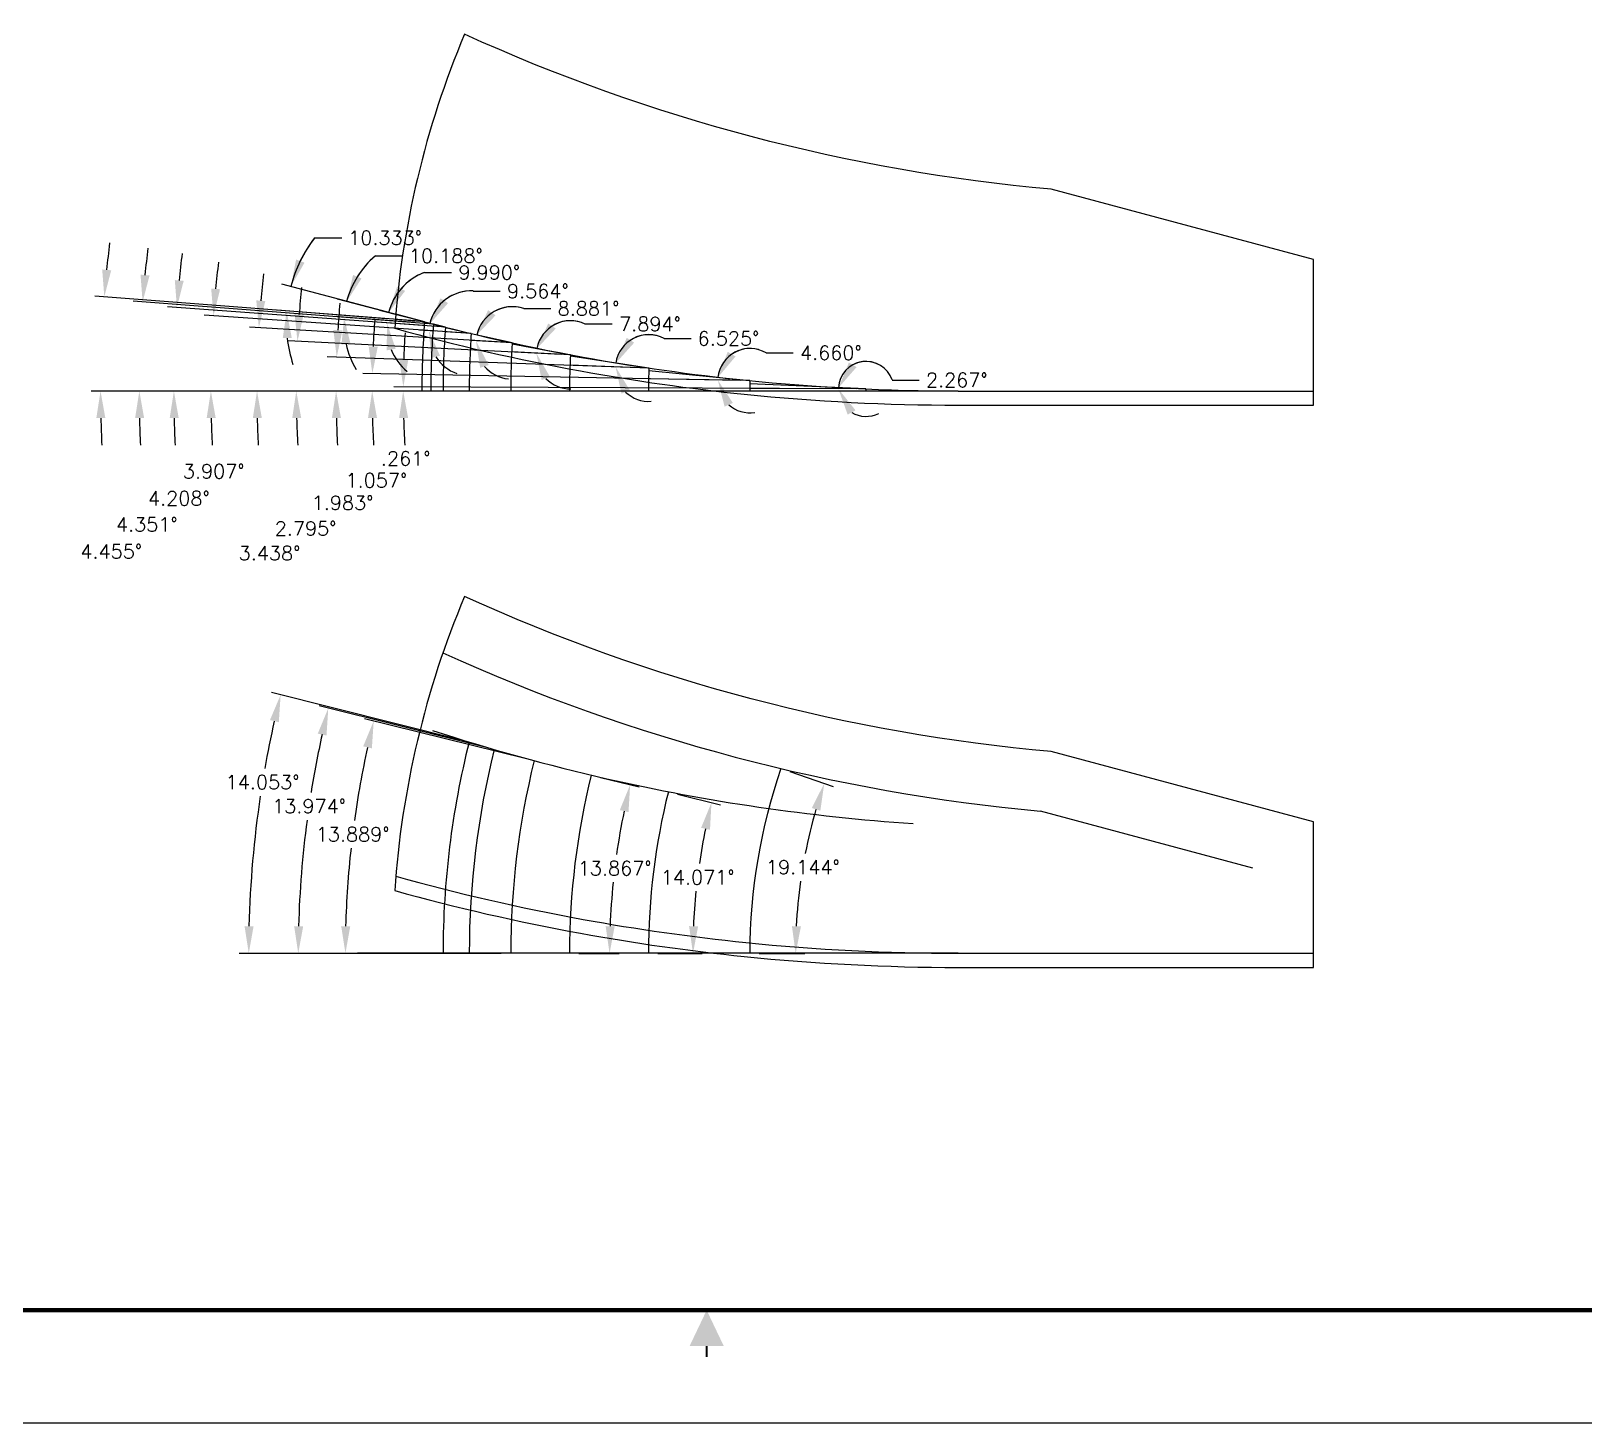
# Model space of a CAD drawing. Header units: inches. Extents: x -34 to 55.4, y 0 to 22.
# Drawn here: x -21.49 to -11.16, y 0 to 9.26 of the extents above; entities that cross this region are included whole.
import ezdxf
from ezdxf.enums import TextEntityAlignment as Align

# ---------------------------------------------------------------- set-up
doc = ezdxf.new("R2010")
doc.units = ezdxf.units.IN
doc.header["$MEASUREMENT"] = 0
doc.header["$PDMODE"] = 35
doc.layers.get('Defpoints').update_dxf_attribs({"color": 10})
for name, color, linetype in [('Dims', 4, 'Continuous'), ('TEXT', 3, 'Continuous'), ('Title Block', 7, 'Continuous')]:
    doc.layers.add(name, color=color, linetype=linetype)
doc.styles.add('RomanD', font='romand.shx', dxfattribs={"width": 0.9})
doc.styles.add('RomanS', font='romans')
doc.dimstyles.new('Copy of Standard', dxfattribs={"dimtxt": 0.094, "dimasz": 0.18, "dimexe": 0.0625, "dimexo": 0.0625, "dimgap": 0.045, "dimtad": 0, "dimtih": 1, "dimtoh": 1, "dimdec": 4, "dimzin": 4, "dimdsep": 46, "dimtxsty": 'RomanS', "dimcen": 0.09, "dimadec": 3, "dimazin": 1, "dimtfac": 1, "dimtdec": 4, "dimtofl": 0, "dimtmove": 0, "dimatfit": 1, "dimfxl": 1, "dimtolj": 1, "dimtzin": 0, "dimarcsym": 0})

# ---------------------------------------------------------------- blocks, each defined once
blk = doc.blocks.new('*D93')
at = {"layer": 'Defpoints', "color": 0, "transparency": 16777216}
for p in [(-16.506, 4.354), (-16.323, 3.885), (-16.713, 3.124), (-12.965, 3.124)]:
    blk.add_point(p, dxfattribs=at)
at = {"layer": 'Dims', "color": 0, "lineweight": -2, "transparency": 16777216}
for p, q in [((-16.447, 4.333), (-16.159, 4.233)), ((-16.651, 3.124), (-16.346, 3.124))]:
    blk.add_line(p, q, dxfattribs=at)
for start, end in [(163.8516, 168.8721), (171.9772, 177.0047)]:
    blk.add_arc((-12.965, 3.124), 3.444, start, end, dxfattribs=at)
at = {"layer": 'Dims', "color": 0, "transparency": 16777216}
for points in [[(-16.301, 4.091), (-16.244, 4.073), (-16.218, 4.254)], [(-16.373, 3.304), (-16.433, 3.305), (-16.408, 3.124)]]:
    blk.add_solid(points, dxfattribs=at)
at = {"layer": 'Dims', "color": 0, "transparency": 16777216, "insert": (-16.36, 3.697), "char_height": 0.094, "attachment_point": 5, "style": 'RomanS'}
blk.add_mtext('\\A1;19.144°', dxfattribs=at)
blk = doc.blocks.new('*D94')
at = {"layer": 'Defpoints', "color": 0, "transparency": 16777216}
for p in [(-17.255, 4.2), (-17.036, 3.797), (-17.387, 3.124), (-12.965, 3.124)]:
    blk.add_point(p, dxfattribs=at)
at = {"layer": 'Dims', "color": 0, "lineweight": -2, "transparency": 16777216}
for p, q in [((-17.194, 4.184), (-16.907, 4.113)), ((-17.325, 3.124), (-17.029, 3.124))]:
    blk.add_line(p, q, dxfattribs=at)
for start, end in [(168.4287, 171.6758), (174.2501, 177.5007)]:
    blk.add_arc((-12.965, 3.124), 4.127, start, end, dxfattribs=at)
at = {"layer": 'Dims', "color": 0, "transparency": 16777216}
for points in [[(-17.037, 3.959), (-16.978, 3.946), (-16.968, 4.128)], [(-17.057, 3.304), (-17.117, 3.305), (-17.091, 3.124)]]:
    blk.add_solid(points, dxfattribs=at)
at = {"layer": 'Dims', "color": 0, "transparency": 16777216, "insert": (-17.06, 3.63), "char_height": 0.094, "attachment_point": 5, "style": 'RomanS'}
blk.add_mtext('\\A1;14.071°', dxfattribs=at)
blk = doc.blocks.new('*D95')
at = {"layer": 'Defpoints', "color": 0, "transparency": 16777216}
for p in [(-17.768, 4.31), (-17.585, 3.876), (-17.912, 3.124), (-12.965, 3.124)]:
    blk.add_point(p, dxfattribs=at)
at = {"layer": 'Dims', "color": 0, "lineweight": -2, "transparency": 16777216}
for p, q in [((-17.707, 4.295), (-17.449, 4.231)), ((-17.85, 3.124), (-17.583, 3.124))]:
    blk.add_line(p, q, dxfattribs=at)
for start, end in [(168.3361, 171.9307), (174.1995, 177.7968)]:
    blk.add_arc((-12.965, 3.124), 4.681, start, end, dxfattribs=at)
at = {"layer": 'Dims', "color": 0, "transparency": 16777216}
for points in [[(-17.578, 4.077), (-17.52, 4.064), (-17.509, 4.246)], [(-17.612, 3.304), (-17.672, 3.305), (-17.646, 3.124)]]:
    blk.add_solid(points, dxfattribs=at)
at = {"layer": 'Dims', "color": 0, "transparency": 16777216, "insert": (-17.612, 3.69), "char_height": 0.094, "attachment_point": 5, "style": 'RomanS'}
blk.add_mtext('\\A1;13.867°', dxfattribs=at)
blk = doc.blocks.new('*D96')
at = {"layer": 'Defpoints', "color": 0, "transparency": 16777216}
for p in [(-18.148, 4.406), (-19.382, 3.644), (-18.304, 3.124), (-12.965, 3.124)]:
    blk.add_point(p, dxfattribs=at)
at = {"layer": 'Dims', "color": 0, "lineweight": -2, "transparency": 16777216}
for p, q in [((-18.208, 4.421), (-19.276, 4.685)), ((-18.366, 3.124), (-19.466, 3.124))]:
    blk.add_line(p, q, dxfattribs=at)
for start, end in [(167.7132, 172.1156), (173.7655, 178.3982)]:
    blk.add_arc((-12.965, 3.124), 6.439, start, end, dxfattribs=at)
at = {"layer": 'Dims', "color": 0, "transparency": 16777216}
for points in [[(-19.285, 4.501), (-19.227, 4.488), (-19.215, 4.67)], [(-19.371, 3.304), (-19.431, 3.305), (-19.403, 3.124)]]:
    blk.add_solid(points, dxfattribs=at)
at = {"layer": 'Dims', "color": 0, "transparency": 16777216, "insert": (-19.355, 3.916), "char_height": 0.094, "attachment_point": 5, "style": 'RomanS'}
blk.add_mtext('\\A1;13.889°', dxfattribs=at)
blk = doc.blocks.new('*D97')
at = {"layer": 'Defpoints', "color": 0, "transparency": 16777216}
for p in [(-18.413, 4.48), (-19.694, 3.673), (-18.579, 3.124), (-12.965, 3.124)]:
    blk.add_point(p, dxfattribs=at)
at = {"layer": 'Dims', "color": 0, "lineweight": -2, "transparency": 16777216}
for p, q in [((-18.474, 4.495), (-19.578, 4.77)), ((-18.642, 3.124), (-19.779, 3.124))]:
    blk.add_line(p, q, dxfattribs=at)
for start, end in [(167.5539, 170.8765), (172.4546, 178.4725)]:
    blk.add_arc((-12.965, 3.124), 6.752, start, end, dxfattribs=at)
at = {"layer": 'Dims', "color": 0, "transparency": 16777216}
for points in [[(-19.587, 4.586), (-19.529, 4.573), (-19.517, 4.755)], [(-19.684, 3.304), (-19.744, 3.305), (-19.717, 3.124)]]:
    blk.add_solid(points, dxfattribs=at)
at = {"layer": 'Dims', "color": 0, "transparency": 16777216, "insert": (-19.645, 4.103), "char_height": 0.094, "attachment_point": 5, "style": 'RomanS'}
blk.add_mtext('\\A1;13.974°', dxfattribs=at)
blk = doc.blocks.new('*D98')
at = {"layer": 'Defpoints', "color": 0, "transparency": 16777216}
for p in [(-18.58, 4.53), (-20.022, 3.703), (-18.754, 3.124), (-12.965, 3.124)]:
    blk.add_point(p, dxfattribs=at)
at = {"layer": 'Dims', "color": 0, "lineweight": -2, "transparency": 16777216}
for p, q in [((-18.641, 4.545), (-19.895, 4.859)), ((-18.816, 3.124), (-20.109, 3.124))]:
    blk.add_line(p, q, dxfattribs=at)
for start, end in [(167.4036, 169.9913), (171.4997, 178.5436)]:
    blk.add_arc((-12.965, 3.124), 7.082, start, end, dxfattribs=at)
at = {"layer": 'Dims', "color": 0, "transparency": 16777216}
for points in [[(-19.905, 4.676), (-19.846, 4.662), (-19.834, 4.844)], [(-20.014, 3.304), (-20.074, 3.305), (-20.046, 3.124)]]:
    blk.add_solid(points, dxfattribs=at)
at = {"layer": 'Dims', "color": 0, "transparency": 16777216, "insert": (-19.954, 4.263), "char_height": 0.094, "attachment_point": 5, "style": 'RomanS'}
blk.add_mtext('\\A1;14.053°', dxfattribs=at)
blk = doc.blocks.new('*D125')
at = {"layer": 'Defpoints', "color": 0, "transparency": 16777216}
for p in [(-16.713, 6.913), (-16.713, 6.882), (-16.124, 6.882), (-15.94, 6.879), (-15.94, 6.879)]:
    blk.add_point(p, dxfattribs=at)
at = {"layer": 'Dims', "color": 0, "lineweight": -2, "transparency": 16777216}
blk.add_line((-15.767, 6.938), (-15.587, 6.938), dxfattribs=at)
for start, end in [(19.0645, 177.4721), (59.8073, 118.6397), (238.5718, 297.4042)]:
    blk.add_arc((-15.94, 6.879), 0.183, start, end, dxfattribs=at)
at = {"layer": 'Dims', "color": 0, "transparency": 16777216}
for points in [[(-16.003, 7.024), (-16.054, 7.055), (-16.123, 6.887)], [(-16.062, 6.708), (-16.01, 6.737), (-16.124, 6.879)]]:
    blk.add_solid(points, dxfattribs=at)
at = {"layer": 'Dims', "color": 0, "transparency": 16777216, "insert": (-15.336, 6.938), "char_height": 0.094, "attachment_point": 5, "style": 'RomanS'}
blk.add_mtext('\\A1;2.267°', dxfattribs=at)
blk = doc.blocks.new('*D126')
at = {"layer": 'Defpoints', "color": 0, "transparency": 16777216}
for p in [(-17.387, 6.947), (-17.385, 7.002), (-16.926, 6.944), (-16.712, 6.934), (-16.712, 6.934)]:
    blk.add_point(p, dxfattribs=at)
at = {"layer": 'Dims', "color": 0, "lineweight": -2, "transparency": 16777216}
blk.add_line((-16.605, 7.119), (-16.425, 7.119), dxfattribs=at)
for start, end in [(59.805, 174.283), (74.8265, 124.5548), (228.6709, 278.3991)]:
    blk.add_arc((-16.712, 6.934), 0.214, start, end, dxfattribs=at)
at = {"layer": 'Dims', "color": 0, "transparency": 16777216}
for points in [[(-16.808, 7.095), (-16.86, 7.126), (-16.925, 6.956)], [(-16.881, 6.761), (-16.826, 6.786), (-16.926, 6.938)]]:
    blk.add_solid(points, dxfattribs=at)
at = {"layer": 'Dims', "color": 0, "transparency": 16777216, "insert": (-16.174, 7.119), "char_height": 0.094, "attachment_point": 5, "style": 'RomanS'}
blk.add_mtext('\\A1;4.660°', dxfattribs=at)
blk = doc.blocks.new('*D127')
at = {"layer": 'Defpoints', "color": 0, "transparency": 16777216}
for p in [(-17.909, 7.036), (-17.907, 7.096), (-17.606, 7.034), (-17.385, 7.018), (-17.385, 7.018)]:
    blk.add_point(p, dxfattribs=at)
at = {"layer": 'Dims', "color": 0, "lineweight": -2, "transparency": 16777216}
blk.add_line((-17.283, 7.215), (-17.103, 7.215), dxfattribs=at)
for start, end in [(62.8226, 171.4913), (75.6217, 123.5565), (225.9515, 273.8862)]:
    blk.add_arc((-17.385, 7.018), 0.222, start, end, dxfattribs=at)
at = {"layer": 'Dims', "color": 0, "transparency": 16777216}
for points in [[(-17.482, 7.187), (-17.532, 7.219), (-17.604, 7.051)], [(-17.567, 6.848), (-17.511, 6.87), (-17.606, 7.026)]]:
    blk.add_solid(points, dxfattribs=at)
at = {"layer": 'Dims', "color": 0, "transparency": 16777216, "insert": (-16.855, 7.215), "char_height": 0.094, "attachment_point": 5, "style": 'RomanS'}
blk.add_mtext('\\A1;6.525°', dxfattribs=at)
blk = doc.blocks.new('*D128')
at = {"layer": 'Defpoints', "color": 0, "transparency": 16777216}
for p in [(-18.294, 7.18), (-18.132, 7.128), (-18.297, 7.125), (-17.906, 7.106), (-17.906, 7.106)]:
    blk.add_point(p, dxfattribs=at)
at = {"layer": 'Dims', "color": 0, "lineweight": -2, "transparency": 16777216}
blk.add_line((-17.808, 7.311), (-17.628, 7.311), dxfattribs=at)
for start, end in [(64.3611, 169.3108), (75.8618, 122.5863), (223.9291, 270.6536)]:
    blk.add_arc((-17.906, 7.106), 0.227, start, end, dxfattribs=at)
at = {"layer": 'Dims', "color": 0, "transparency": 16777216}
for points in [[(-18.004, 7.281), (-18.054, 7.314), (-18.129, 7.148)], [(-18.098, 6.938), (-18.042, 6.959), (-18.133, 7.117)]]:
    blk.add_solid(points, dxfattribs=at)
at = {"layer": 'Dims', "color": 0, "transparency": 16777216, "insert": (-17.377, 7.311), "char_height": 0.094, "attachment_point": 5, "style": 'RomanS'}
blk.add_mtext('\\A1;7.894°', dxfattribs=at)
blk = doc.blocks.new('*D129')
at = {"layer": 'Defpoints', "color": 0, "transparency": 16777216}
for p in [(-18.567, 7.245), (-18.569, 7.202), (-18.534, 7.212), (-18.294, 7.185), (-18.294, 7.185)]:
    blk.add_point(p, dxfattribs=at)
at = {"layer": 'Dims', "color": 0, "lineweight": -2, "transparency": 16777216}
blk.add_line((-18.217, 7.414), (-18.037, 7.414), dxfattribs=at)
for start, end in [(71.2812, 167.6809), (80.1429, 123.9119), (220.3308, 264.0999)]:
    blk.add_arc((-18.294, 7.185), 0.241, start, end, dxfattribs=at)
at = {"layer": 'Dims', "color": 0, "transparency": 16777216}
for points in [[(-18.404, 7.369), (-18.454, 7.403), (-18.53, 7.237)], [(-18.507, 7.02), (-18.45, 7.038), (-18.535, 7.2)]]:
    blk.add_solid(points, dxfattribs=at)
at = {"layer": 'Dims', "color": 0, "transparency": 16777216, "insert": (-17.786, 7.414), "char_height": 0.094, "attachment_point": 5, "style": 'RomanS'}
blk.add_mtext('\\A1;8.881°', dxfattribs=at)
blk = doc.blocks.new('*D130')
at = {"layer": 'Defpoints', "color": 0, "transparency": 16777216}
for p in [(-18.847, 7.283), (-18.74, 7.259), (-18.738, 7.289), (-18.566, 7.248), (-18.566, 7.248)]:
    blk.add_point(p, dxfattribs=at)
at = {"layer": 'Dims', "color": 0, "lineweight": -2, "transparency": 16777216}
for p, q in [((-18.554, 7.53), (-18.374, 7.53)), ((-18.803, 7.264), (-18.911, 7.271)), ((-18.799, 7.303), (-18.902, 7.328))]:
    blk.add_line(p, q, dxfattribs=at)
for start, end in [(87.4429, 166.5299), (92.2816, 129.4058), (213.2176, 250.3417)]:
    blk.add_arc((-18.566, 7.248), 0.283, start, end, dxfattribs=at)
at = {"layer": 'Dims', "color": 0, "transparency": 16777216}
for points in [[(-18.72, 7.45), (-18.771, 7.482), (-18.841, 7.313)], [(-18.832, 7.085), (-18.774, 7.1), (-18.848, 7.267)]]:
    blk.add_solid(points, dxfattribs=at)
at = {"layer": 'Dims', "color": 0, "transparency": 16777216, "insert": (-18.123, 7.53), "char_height": 0.094, "attachment_point": 5, "style": 'RomanS'}
blk.add_mtext('\\A1;9.564°', dxfattribs=at)
blk = doc.blocks.new('*D131')
at = {"layer": 'Defpoints', "color": 0, "transparency": 16777216}
for p in [(-19.125, 7.341), (-18.819, 7.296), (-18.818, 7.31), (-18.738, 7.29), (-18.738, 7.29)]:
    blk.add_point(p, dxfattribs=at)
at = {"layer": 'Dims', "color": 0, "lineweight": -2, "transparency": 16777216}
for p, q in [((-18.877, 7.654), (-18.697, 7.654)), ((-18.879, 7.325), (-19.177, 7.401)), ((-18.882, 7.3), (-19.189, 7.323))]:
    blk.add_line(p, q, dxfattribs=at)
for start, end in [(110.8472, 165.8014), (112.4489, 139.1252), (202.468, 229.1442)]:
    blk.add_arc((-18.738, 7.29), 0.39, start, end, dxfattribs=at)
at = {"layer": 'Dims', "color": 0, "transparency": 16777216}
for points in [[(-19.006, 7.531), (-19.06, 7.559), (-19.116, 7.386)], [(-19.128, 7.136), (-19.069, 7.146), (-19.127, 7.319)]]:
    blk.add_solid(points, dxfattribs=at)
at = {"layer": 'Dims', "color": 0, "transparency": 16777216, "insert": (-18.446, 7.654), "char_height": 0.094, "attachment_point": 5, "style": 'RomanS'}
blk.add_mtext('\\A1;9.990°', dxfattribs=at)
blk = doc.blocks.new('*D132')
at = {"layer": 'Defpoints', "color": 0, "transparency": 16777216}
for p in [(-19.409, 7.391), (-18.877, 7.326), (-18.877, 7.315), (-18.818, 7.31), (-18.818, 7.31)]:
    blk.add_point(p, dxfattribs=at)
at = {"layer": 'Dims', "color": 0, "lineweight": -2, "transparency": 16777216}
for p, q in [((-19.204, 7.765), (-19.024, 7.765)), ((-18.937, 7.341), (-19.456, 7.476)), ((-18.94, 7.32), (-19.475, 7.36))]:
    blk.add_line(p, q, dxfattribs=at)
for start, end in [(130.3033, 165.4609), (130.7194, 148.0902), (193.0202, 210.391)]:
    blk.add_arc((-18.818, 7.31), 0.596, start, end, dxfattribs=at)
at = {"layer": 'Dims', "color": 0, "transparency": 16777216}
for points in [[(-19.296, 7.614), (-19.352, 7.637), (-19.395, 7.46)], [(-19.429, 7.174), (-19.369, 7.178), (-19.412, 7.356)]]:
    blk.add_solid(points, dxfattribs=at)
at = {"layer": 'Dims', "color": 0, "transparency": 16777216, "insert": (-18.735, 7.765), "char_height": 0.094, "attachment_point": 5, "style": 'RomanS'}
blk.add_mtext('\\A1;10.188°', dxfattribs=at)
blk = doc.blocks.new('*D133')
at = {"layer": 'Defpoints', "color": 0, "transparency": 16777216}
for p in [(-19.788, 7.452), (-19.071, 7.341), (-19.068, 7.376), (-18.877, 7.326), (-18.877, 7.326)]:
    blk.add_point(p, dxfattribs=at)
at = {"layer": 'Dims', "color": 0, "lineweight": -2, "transparency": 16777216}
for p, q in [((-19.608, 7.884), (-19.428, 7.884)), ((-19.129, 7.392), (-19.826, 7.576)), ((-19.133, 7.346), (-19.856, 7.402))]:
    blk.add_line(p, q, dxfattribs=at)
for start, end in [(142.643, 165.2117), (142.7527, 153.9822), (186.7742, 198.0037)]:
    blk.add_arc((-18.877, 7.326), 0.92, start, end, dxfattribs=at)
at = {"layer": 'Dims', "color": 0, "transparency": 16777216}
for points in [[(-19.675, 7.719), (-19.731, 7.74), (-19.766, 7.561)], [(-19.82, 7.217), (-19.76, 7.218), (-19.794, 7.397)]]:
    blk.add_solid(points, dxfattribs=at)
at = {"layer": 'Dims', "color": 0, "transparency": 16777216, "insert": (-19.139, 7.884), "char_height": 0.094, "attachment_point": 5, "style": 'RomanS'}
blk.add_mtext('\\A1;10.333°', dxfattribs=at)
blk = doc.blocks.new('*D134')
at = {"layer": 'Defpoints', "color": 0, "transparency": 16777216}
for p in [(-21.021, 7.283), (-18.877, 7.326), (-18.895, 6.865), (-12.965, 6.865)]:
    blk.add_point(p, dxfattribs=at)
at = {"layer": 'Dims', "color": 0, "lineweight": -2, "transparency": 16777216}
for p, q in [((-18.939, 7.331), (-21.07, 7.497)), ((-18.957, 6.865), (-21.094, 6.865))]:
    blk.add_line(p, q, dxfattribs=at)
for start, end in [(172.9879, 174.2663), (181.2785, 182.5569)]:
    blk.add_arc((-12.965, 6.865), 8.067, start, end, dxfattribs=at)
at = {"layer": 'Dims', "color": 0, "transparency": 16777216}
for points in [[(-20.961, 7.668), (-21.021, 7.674), (-21.007, 7.492)], [(-21.06, 6.685), (-21, 6.685), (-21.032, 6.865)]]:
    blk.add_solid(points, dxfattribs=at)
at = {"layer": 'Dims', "color": 0, "transparency": 16777216, "insert": (-20.961, 5.798), "char_height": 0.094, "attachment_point": 5, "style": 'RomanS'}
blk.add_mtext('\\A1;4.455°', dxfattribs=at)
blk = doc.blocks.new('*D135')
at = {"layer": 'Defpoints', "color": 0, "transparency": 16777216}
for p in [(-20.764, 7.26), (-18.818, 7.31), (-18.835, 6.865), (-12.965, 6.865)]:
    blk.add_point(p, dxfattribs=at)
at = {"layer": 'Dims', "color": 0, "lineweight": -2, "transparency": 16777216}
for p, q in [((-18.88, 7.315), (-20.814, 7.462)), ((-18.898, 6.865), (-20.837, 6.865))]:
    blk.add_line(p, q, dxfattribs=at)
for start, end in [(173.0082, 174.3288), (181.3206, 182.6412)]:
    blk.add_arc((-12.965, 6.865), 7.81, start, end, dxfattribs=at)
at = {"layer": 'Dims', "color": 0, "transparency": 16777216}
for points in [[(-20.706, 7.634), (-20.766, 7.639), (-20.752, 7.458)], [(-20.802, 6.685), (-20.742, 6.685), (-20.774, 6.865)]]:
    blk.add_solid(points, dxfattribs=at)
at = {"layer": 'Dims', "color": 0, "transparency": 16777216, "insert": (-20.724, 5.977), "char_height": 0.094, "attachment_point": 5, "style": 'RomanS'}
blk.add_mtext('\\A1;4.351°', dxfattribs=at)
blk = doc.blocks.new('*D136')
at = {"layer": 'Defpoints', "color": 0, "transparency": 16777216}
for p in [(-18.566, 7.248), (-20.29, 7.198), (-18.579, 6.865), (-12.965, 6.865)]:
    blk.add_point(p, dxfattribs=at)
at = {"layer": 'Dims', "color": 0, "lineweight": -2, "transparency": 16777216}
for p, q in [((-18.629, 7.252), (-20.343, 7.369)), ((-18.642, 6.865), (-20.361, 6.865))]:
    blk.add_line(p, q, dxfattribs=at)
for start, end in [(173.2807, 174.6871), (181.4064, 182.8127)]:
    blk.add_arc((-12.965, 6.865), 7.333, start, end, dxfattribs=at)
at = {"layer": 'Dims', "color": 0, "transparency": 16777216}
for points in [[(-20.237, 7.542), (-20.296, 7.547), (-20.281, 7.365)], [(-20.326, 6.685), (-20.266, 6.685), (-20.298, 6.865)]]:
    blk.add_solid(points, dxfattribs=at)
at = {"layer": 'Dims', "color": 0, "transparency": 16777216, "insert": (-20.279, 6.331), "char_height": 0.094, "attachment_point": 5, "style": 'RomanS'}
blk.add_mtext('\\A1;3.907°', dxfattribs=at)
blk = doc.blocks.new('*D137')
at = {"layer": 'Defpoints', "color": 0, "transparency": 16777216}
for p in [(-19.986, 7.146), (-18.294, 7.185), (-18.304, 6.865), (-12.965, 6.865)]:
    blk.add_point(p, dxfattribs=at)
at = {"layer": 'Dims', "color": 0, "lineweight": -2, "transparency": 16777216}
for p, q in [((-18.356, 7.189), (-20.041, 7.29)), ((-18.366, 6.865), (-20.054, 6.865))]:
    blk.add_line(p, q, dxfattribs=at)
for start, end in [(173.6263, 175.0941), (181.4677, 182.9354)]:
    blk.add_arc((-12.965, 6.865), 7.027, start, end, dxfattribs=at)
at = {"layer": 'Dims', "color": 0, "transparency": 16777216}
for points in [[(-19.936, 7.464), (-19.996, 7.468), (-19.979, 7.286)], [(-20.019, 6.685), (-19.959, 6.685), (-19.991, 6.865)]]:
    blk.add_solid(points, dxfattribs=at)
at = {"layer": 'Dims', "color": 0, "transparency": 16777216, "insert": (-19.908, 5.786), "char_height": 0.094, "attachment_point": 5, "style": 'RomanS'}
blk.add_mtext('\\A1;3.438°', dxfattribs=at)
blk = doc.blocks.new('*D138')
at = {"layer": 'Defpoints', "color": 0, "transparency": 16777216}
for p in [(-19.726, 7.085), (-17.906, 7.106), (-17.912, 6.865), (-12.965, 6.865)]:
    blk.add_point(p, dxfattribs=at)
at = {"layer": 'Dims', "color": 0, "lineweight": -2, "transparency": 16777216}
for p, q in [((-17.969, 7.109), (-19.784, 7.198)), ((-17.975, 6.865), (-19.792, 6.865))]:
    blk.add_line(p, q, dxfattribs=at)
for start, end in [(174.1556, 175.6801), (181.5245, 183.049)]:
    blk.add_arc((-12.965, 6.865), 6.765, start, end, dxfattribs=at)
at = {"layer": 'Dims', "color": 0, "transparency": 16777216}
for points in [[(-19.681, 7.373), (-19.741, 7.377), (-19.722, 7.195)], [(-19.757, 6.685), (-19.697, 6.685), (-19.73, 6.865)]]:
    blk.add_solid(points, dxfattribs=at)
at = {"layer": 'Dims', "color": 0, "transparency": 16777216, "insert": (-19.668, 5.951), "char_height": 0.094, "attachment_point": 5, "style": 'RomanS'}
blk.add_mtext('\\A1;2.795°', dxfattribs=at)
blk = doc.blocks.new('*D139')
at = {"layer": 'Defpoints', "color": 0, "transparency": 16777216}
for p in [(-19.463, 7.015), (-17.385, 7.018), (-17.387, 6.865), (-12.965, 6.865)]:
    blk.add_point(p, dxfattribs=at)
at = {"layer": 'Dims', "color": 0, "lineweight": -2, "transparency": 16777216}
for p, q in [((-17.447, 7.02), (-19.524, 7.092)), ((-17.45, 6.865), (-19.528, 6.865))]:
    blk.add_line(p, q, dxfattribs=at)
for start, end in [(174.8436, 176.4301), (181.5866, 183.1731)]:
    blk.add_arc((-12.965, 6.865), 6.501, start, end, dxfattribs=at)
at = {"layer": 'Dims', "color": 0, "transparency": 16777216}
for points in [[(-19.423, 7.268), (-19.483, 7.271), (-19.461, 7.09)], [(-19.493, 6.685), (-19.433, 6.686), (-19.465, 6.865)]]:
    blk.add_solid(points, dxfattribs=at)
at = {"layer": 'Dims', "color": 0, "transparency": 16777216, "insert": (-19.422, 6.121), "char_height": 0.094, "attachment_point": 5, "style": 'RomanS'}
blk.add_mtext('\\A1;1.983°', dxfattribs=at)
blk = doc.blocks.new('*D140')
at = {"layer": 'Defpoints', "color": 0, "transparency": 16777216}
for p in [(-19.225, 6.942), (-16.712, 6.934), (-16.713, 6.865), (-12.965, 6.865)]:
    blk.add_point(p, dxfattribs=at)
at = {"layer": 'Dims', "color": 0, "lineweight": -2, "transparency": 16777216}
for p, q in [((-16.775, 6.935), (-19.287, 6.982)), ((-16.776, 6.865), (-19.288, 6.865))]:
    blk.add_line(p, q, dxfattribs=at)
for start, end in [(175.648, 177.2953), (181.6473, 183.2947)]:
    blk.add_arc((-12.965, 6.865), 6.261, start, end, dxfattribs=at)
at = {"layer": 'Dims', "color": 0, "transparency": 16777216}
for points in [[(-19.188, 7.16), (-19.248, 7.161), (-19.224, 6.981)], [(-19.253, 6.685), (-19.193, 6.686), (-19.225, 6.865)]]:
    blk.add_solid(points, dxfattribs=at)
at = {"layer": 'Dims', "color": 0, "transparency": 16777216, "insert": (-19.197, 6.271), "char_height": 0.094, "attachment_point": 5, "style": 'RomanS'}
blk.add_mtext('\\A1;1.057°', dxfattribs=at)
blk = doc.blocks.new('*D141')
at = {"layer": 'Defpoints', "color": 0, "transparency": 16777216}
for p in [(-19.018, 6.883), (-15.94, 6.879), (-15.94, 6.865), (-12.965, 6.865)]:
    blk.add_point(p, dxfattribs=at)
at = {"layer": 'Dims', "color": 0, "lineweight": -2, "transparency": 16777216}
for p, q in [((-16.003, 6.879), (-19.081, 6.893)), ((-16.003, 6.865), (-19.081, 6.865))]:
    blk.add_line(p, q, dxfattribs=at)
for start, end in [(176.3322, 178.0358), (181.7036, 183.4072)]:
    blk.add_arc((-12.965, 6.865), 6.054, start, end, dxfattribs=at)
at = {"layer": 'Dims', "color": 0, "transparency": 16777216}
for points in [[(-18.985, 7.072), (-19.045, 7.073), (-19.018, 6.893)], [(-19.046, 6.685), (-18.986, 6.686), (-19.019, 6.865)]]:
    blk.add_solid(points, dxfattribs=at)
at = {"layer": 'Dims', "color": 0, "transparency": 16777216, "insert": (-19.002, 6.416), "char_height": 0.094, "attachment_point": 5, "style": 'RomanS'}
blk.add_mtext('\\A1;.261°', dxfattribs=at)
blk = doc.blocks.new('*D160')
at = {"layer": 'Defpoints', "color": 0, "transparency": 16777216}
for p in [(-20.535, 7.236), (-18.738, 7.29), (-18.754, 6.865), (-12.965, 6.865)]:
    blk.add_point(p, dxfattribs=at)
at = {"layer": 'Dims', "color": 0, "lineweight": -2, "transparency": 16777216}
for p, q in [((-18.8, 7.294), (-20.586, 7.426)), ((-18.816, 6.865), (-20.607, 6.865))]:
    blk.add_line(p, q, dxfattribs=at)
for start, end in [(173.0704, 174.4311), (181.3607, 182.7213)]:
    blk.add_arc((-12.965, 6.865), 7.58, start, end, dxfattribs=at)
at = {"layer": 'Dims', "color": 0, "transparency": 16777216}
for points in [[(-20.479, 7.598), (-20.538, 7.603), (-20.524, 7.421)], [(-20.572, 6.685), (-20.512, 6.685), (-20.544, 6.865)]]:
    blk.add_solid(points, dxfattribs=at)
at = {"layer": 'Dims', "color": 0, "transparency": 16777216, "insert": (-20.511, 6.151), "char_height": 0.094, "attachment_point": 5, "style": 'RomanS'}
blk.add_mtext('\\A1;4.208°', dxfattribs=at)
blk = doc.blocks.new('COT_Dblock')
at = {"layer": 'Title Block', "color": 8}
blk.add_lwpolyline([(0, 0), (34, 0), (34, 22), (0, 22)], close=True, dxfattribs=at)
at = {"layer": 'Title Block', "const_width": 0.03}
blk.add_lwpolyline([(33.13, 21.25), (0.87, 21.25), (0.87, 0.75), (33.13, 0.75)], close=True, dxfattribs=at)
at = {"layer": 'Title Block', "const_width": 0.015}
blk.add_lwpolyline([(17, 0.438), (17, 0.513)], dxfattribs=at)
at = {"layer": 'Title Block'}
blk.add_solid([(16.887, 0.513), (17.113, 0.513), (17, 0.75)], dxfattribs=at)
at = {"layer": 'Title Block', "color": 1, "style": 'RomanS', "flags": 8}
for tag, p in [('FNAME', (0.62, 3.75)), ('REVDATE', (0.62, 2.25)), ('USER', (0.62, 0.75))]:
    blk.add_attdef(tag, text='', height=0.047, rotation=90, dxfattribs=at).set_placement(p, align=Align.BOTTOM_LEFT)
at = {"layer": 'Title Block', "color": 3, "style": 'RomanS', "flags": 8}
blk.add_attdef('DRAWN', text='', height=0.11, dxfattribs=at).set_placement((28.7, 1.984), align=Align.MIDDLE_CENTER)
for tag, p in [('DDATE', (28.356, 1.672)), ('CHECK', (28.356, 1.406)), ('MATRL', (28.356, 1.149)), ('PDATE', (28.356, 0.883)), ('SCALE', (29.896, 0.855)), ('SHEET', (32.005, 0.855))]:
    blk.add_attdef(tag, text='', height=0.094, dxfattribs=at).set_placement(p, align=Align.MIDDLE_LEFT)
at = {"layer": 'Title Block', "color": 3, "style": 'RomanD', "width": 0.9, "flags": 8}
for tag, height, p in [('TITL1', 0.125, (31.337, 1.684)), ('TITL2', 0.094, (31.337, 1.514)), ('TITL3', 0.094, (31.337, 1.374))]:
    blk.add_attdef(tag, text='', height=height, dxfattribs=at).set_placement(p, align=Align.MIDDLE_CENTER)
at = {"layer": 'Title Block', "color": 3, "style": 'RomanS', "flags": 8}
for tag, p in [('FSCM#', (30.337, 1.121)), ('DWG#', (31.81, 1.121)), ('REV#', (32.97, 1.121))]:
    blk.add_attdef(tag, text='', height=0.094, dxfattribs=at).set_placement(p, align=Align.TOP_CENTER)

msp = doc.modelspace()

# ---------------------------------------------------------------- linework, layer by layer
for p, q in [((-15.32708, 6.86508), (-19.08958, 6.86508)), ((-15.32708, 3.12442), (-19.32214, 3.12442))]:
    msp.add_line(p, q)
at = {"color": 1, "linetype": 'Continuous'}
msp.add_line((-13.36608, 3.69134), (-14.7785, 4.06979), dxfattribs=at)
at = {"color": 7, "linetype": 'Continuous'}
for points in [[(-19.07535, 7.28242, 0.02267272), (-17.83852, 6.99843, 0.01963887), (-16.75009, 6.84383, 0.02546021), (-15.32708, 6.77133), (-12.96458, 6.77133), (-12.96458, 7.74008), (-14.70781, 8.20717, -0.08470989), (-18.61081, 9.23904, -0.08470989)], [(-19.07535, 3.54177, 0.02267272), (-17.83852, 3.25777, 0.01963887), (-16.75009, 3.10318, 0.02546021), (-15.32708, 3.03067), (-12.96458, 3.03067), (-12.96458, 3.99942), (-14.70781, 4.46652, -0.08470989), (-18.61081, 5.49838, -0.08470989)]]:
    msp.add_lwpolyline(points, format="xyb", dxfattribs=at)
at = {"color": 1, "linetype": 'Continuous'}
for points in [[(-19.06809, 7.37772, 0.0230059), (-17.8217, 7.09066, 0.01963887), (-16.74056, 6.9371, 0.02546021), (-15.32708, 6.86508), (-12.96458, 6.86508)], [(-18.82436, 4.60723, 0.0230059), (-17.66369, 4.28601, 0.01963887), (-16.653, 4.09716, 0.01971906), (-15.62641, 3.98791, 0.01971906)], [(-19.06809, 3.63707, 0.0230059), (-17.8217, 3.35, 0.01963887), (-16.74056, 3.19644, 0.02546021), (-15.32708, 3.12442), (-12.96458, 3.12442)]]:
    msp.add_lwpolyline(points, format="xyb", dxfattribs=at)
for centre in [(-12.96458, 6.86508), (-12.96458, 3.12442)]:
    msp.add_arc(centre, 6.125, 157.195623, 176.092939)
msp.add_arc((-13.63586, 16.41854), 12.4015, 245.62289, 264.713442, dxfattribs=at)
at = {"layer": 'TEXT'}
for p, q in [((-18.87664, 7.32572), (-19.07108, 7.34087)), ((-18.87664, 7.32572), (-19.06821, 7.37629)), ((-18.81811, 7.3104), (-18.87747, 7.31492)), ((-18.87665, 7.32558), (-18.81811, 7.3104)), ((-18.73805, 7.28989), (-18.8192, 7.29586)), ((-18.73805, 7.28989), (-18.81813, 7.31015)), ((-18.56637, 7.24761), (-18.74021, 7.25948)), ((-18.73814, 7.28876), (-18.56637, 7.24761)), ((-18.29406, 7.18527), (-18.56657, 7.24478)), ((-18.29406, 7.18527), (-18.56931, 7.20181)), ((-18.29439, 7.17961), (-17.90643, 7.10638)), ((-17.90643, 7.10638), (-18.29731, 7.12547)), ((-17.38465, 7.01814), (-17.90935, 7.03631)), ((-17.38465, 7.01814), (-17.90691, 7.09627)), ((-16.71237, 6.93425), (-17.38655, 6.94669)), ((-17.3852, 7.00161), (-16.71237, 6.93425)), ((-15.94043, 6.87861), (-16.71297, 6.88212)), ((-15.94043, 6.87861), (-16.7127, 6.9127))]:
    msp.add_line(p, q, dxfattribs=at)
for centre, radius, start in [((-12.96458, 6.86508), 5.92998, 175.544781), ((-12.96458, 6.86508), 5.87044, 175.64944), ((-12.96458, 6.86508), 5.78908, 175.791726), ((-12.96458, 6.86508), 5.61483, 176.093425), ((-12.96458, 6.86508), 5.33908, 176.56179), ((-12.96458, 6.86508), 4.94773, 177.204551), ((-12.96458, 6.86508), 4.42272, 178.016713), ((-12.96458, 6.86508), 3.74842, 178.942656), ((-12.96458, 6.86508), 2.97588, 179.739447), ((-12.96458, 3.12442), 5.78908, 165.947183), ((-12.96458, 3.12442), 5.61483, 166.026424), ((-12.96458, 3.12442), 5.33908, 166.111448), ((-12.96458, 3.12442), 3.74842, 160.856336), ((-12.96458, 3.12442), 4.94773, 166.132876), ((-12.96458, 3.12442), 4.42272, 165.929423)]:
    msp.add_arc(centre, radius, start, 180, dxfattribs=at)

# ---------------------------------------------------------------- block references
at = {"layer": 'Title Block'}
msp.add_blockref('COT_Dblock', (-34, 0), dxfattribs=at)

# ---------------------------------------------------------------- dimensions: what is measured, and where the dimension line sits
at = {"layer": 'Dims'}
for base, line1, line2, picture, middle in [((-19.787793, 7.452142), ((-18.876642, 7.325716), (-19.068213, 7.37629)), ((-18.876642, 7.325716), (-19.071077, 7.340866)), '*D133', (-19.138875, 7.88388)), ((-19.4086618, 7.3907364), ((-18.8766525, 7.3255831), (-18.8181084, 7.3104)), ((-18.8181084, 7.3104), (-18.8774737, 7.3149164)), '*D132', (-18.7346645, 7.7649222)), ((-19.1248, 7.34107), ((-18.73805, 7.28989), (-18.81813, 7.31015)), ((-18.73805, 7.28989), (-18.8192, 7.29586)), '*D131', (-18.44598, 7.65447)), ((-18.846932, 7.282532), ((-18.738137, 7.288756), (-18.566373, 7.247614)), ((-18.566373, 7.247614), (-18.74021, 7.259485)), '*D130', (-18.122854, 7.530056)), ((-18.534009, 7.212181), ((-18.294056, 7.185272), (-18.566565, 7.244784)), ((-18.294056, 7.185272), (-18.569312, 7.20181)), '*D129', (-17.785662, 7.413957)), ((-18.132372, 7.127844), ((-18.294393, 7.17961), (-17.906428, 7.106379)), ((-17.906428, 7.106379), (-18.297313, 7.125466)), '*D128', (-17.377317, 7.310994)), ((-17.60563, 7.0342), ((-17.38465, 7.01814), (-17.90691, 7.09627)), ((-17.38465, 7.01814), (-17.90935, 7.03631)), '*D127', (-16.85479, 7.21523)), ((-16.92619, 6.944), ((-17.3852, 7.00161), (-16.71237, 6.93425)), ((-16.71237, 6.93425), (-17.38655, 6.94669)), '*D126', (-16.17381, 7.11925)), ((-16.12365, 6.88186), ((-15.94043, 6.87861), (-16.7127, 6.9127)), ((-15.94043, 6.87861), (-16.71297, 6.88212)), '*D125', (-15.33634, 6.93846))]:
    dim = msp.add_angular_dim_2l(base=base, line1=line1, line2=line2, dimstyle='Copy of Standard', dxfattribs=at)
    dim.commit()
    dim.dimension.update_dxf_attribs({"geometry": picture, "text_midpoint": middle})
for base, center, p1, p2, picture, middle in [((-21.02083, 7.28308), (-12.96458, 6.86508), (-18.87664, 7.32572), (-18.89456, 6.86508), '*D134', (-20.96083, 5.79831)), ((-20.76427, 7.26024), (-12.96458, 6.86508), (-18.81811, 7.3104), (-18.83502, 6.86508), '*D135', (-20.72365, 5.97729)), ((-20.53526, 7.23607), (-12.96458, 6.86508), (-18.73805, 7.28989), (-18.75366, 6.86508), '*D160', (-20.51067, 6.15143)), ((-20.290485, 7.198305), (-12.964584, 6.865076), (-18.566373, 7.247614), (-18.579419, 6.865076), '*D136', (-20.278596, 6.331125)), ((-19.98586, 7.14612), (-12.96458, 6.86508), (-18.29406, 7.18527), (-18.30367, 6.86508), '*D137', (-19.90809, 5.78573)), ((-19.72624, 7.08509), (-12.96458, 6.86508), (-17.90643, 7.10638), (-17.91232, 6.86508), '*D138', (-19.66776, 5.95085)), ((-19.46342, 7.01507), (-12.96458, 6.86508), (-17.38465, 7.01814), (-17.3873, 6.86508), '*D139', (-19.42243, 6.12097)), ((-19.22489, 6.9421), (-12.96458, 6.86508), (-16.71237, 6.93425), (-16.713, 6.86508), '*D140', (-19.19712, 6.27108)), ((-19.018489, 6.88343), (-12.964584, 6.865076), (-15.940434, 6.878609), (-15.940465, 6.865076), '*D141', (-19.001852, 6.416187)), ((-20.02246, 3.70273), (-12.96458, 3.12442), (-18.58041, 4.5301), (-18.75366, 3.12442), '*D98', (-19.95395, 4.26317)), ((-19.69438, 3.67273), (-12.96458, 3.12442), (-18.41326, 4.48026), (-18.57942, 3.12442), '*D97', (-19.64538, 4.10305)), ((-19.38241, 3.64411), (-12.96458, 3.12442), (-18.14758, 4.40598), (-18.30367, 3.12442), '*D96', (-19.35462, 3.91566))]:
    dim = msp.add_angular_dim_3p(base=base, center=center, p1=p1, p2=p2, dimstyle='Copy of Standard', dxfattribs=at)
    dim.commit()
    dim.dimension.update_dxf_attribs({"geometry": picture, "text_midpoint": middle, "dimtype": 165})
for base, p1, p2, picture, middle in [((-16.32306, 3.88513), (-16.50571, 4.35367), (-16.713, 3.12442), '*D93', (-16.36019, 3.69703)), ((-17.58501, 3.87647), (-17.76811, 4.31025), (-17.91232, 3.12442), '*D95', (-17.61158, 3.68953)), ((-17.03616, 3.79703), (-17.25461, 4.19966), (-17.3873, 3.12442), '*D94', (-17.06028, 3.62987))]:
    dim = msp.add_angular_dim_3p(base=base, center=(-12.96458, 3.12442), p1=p1, p2=p2, dimstyle='Copy of Standard', dxfattribs=at)
    dim.commit()
    dim.dimension.update_dxf_attribs({"geometry": picture, "text_midpoint": middle})

doc.saveas('drawing.dxf')
